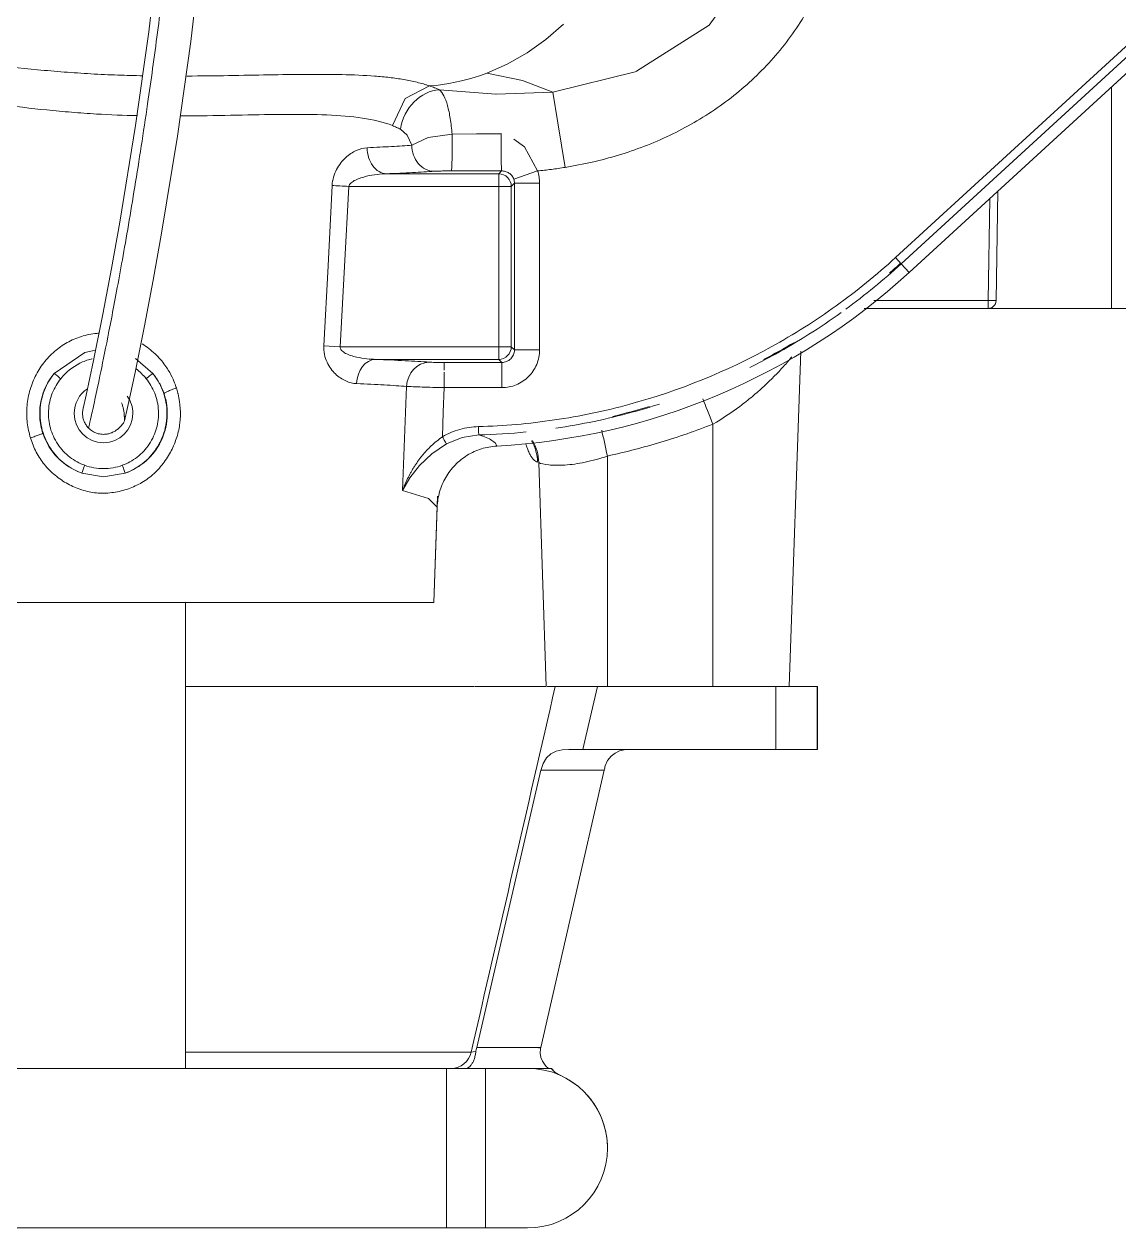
# Model space of a CAD drawing. Header units: metres. Extents: x 8 to 325, y -31 to 15.
# Drawn here: x 132.5213 to 132.7821, y -7.5672 to -7.2804 of the extents above; entities that cross this region are included whole.
import ezdxf

# ---------------------------------------------------------------- set-up
doc = ezdxf.new("R2010")
doc.units = ezdxf.units.M
doc.layers.add('G-IMPT', color=7, linetype='Continuous', lineweight=9, true_color=0x999999)
doc.layers.add('M-EKIP', color=7, linetype='Continuous', lineweight=9)

# ---------------------------------------------------------------- blocks, each defined once
blk = doc.blocks.new('D4010_10_Yangın Pompası - Wilo SCPFF 125_300_125_2_dwg-V113-_1_13_4_13_ PERON KATI _FFL_')
at = {"layer": 'G-IMPT', "color": 8, "lineweight": 5, "true_color": 0x808080}
for p, q in [((0.09906558869519738, -0.03643002050142655), (0.08906696231120384, -0.03643002050142655)), ((0.09906558869519747, -0.03643002050142655), (0.09906558869519747, -0.07443002050142655)), ((0.1083990629122238, -0.03643002050142655), (0.09906558869519748, -0.03643002050142655)), ((0.1083990629122238, -0.03643002050142655), (0.2717348617101841, -0.03643002050142655)), ((0.1083990629122238, -0.03643002050142657), (0.1083990629122238, -0.07443002050142657)), ((0.08906696231120606, -0.07443002050142655), (0.08340877219314499, -0.07443002050142655)), ((0.09906558869519748, -0.07443002050142655), (0.08906696231120387, -0.07443002050142655)), ((0.1083990629122238, -0.07443002050142655), (0.09906558869519752, -0.07443002050142655)), ((0.1083990629122238, -0.07443002050142655), (0.2717348617101841, -0.07443002050142655)), ((0.170566962311423, -0.07443002050141352), (0.170566962311423, -0.1854300205014143)), ((0.101203829396572, -0.07943002050142656), (0.08594539565717271, -0.07943002050142656)), ((0.1025253223604308, -0.07833245952603878), (0.1703542476599065, -0.0783324595260387)), ((0.07085804643108505, -0.1454300205014266), (0.08593617096130916, -0.1454300205014266)), ((0.02000759832418591, -0.1504300205014179), (0.02000759832418591, -0.1654300205014145)), ((0.03000759832396374, -0.1504300205014266), (0.02000759832396384, -0.1504300205014266)), ((0.02012739067042984, -0.1654300205014266), (0.02012739067042984, -0.1504300205014266)), ((0.03000759832396382, -0.1504300205014266), (0.06496300553924586, -0.1504300205014266)), ((0.03000759832396388, -0.1504300205014266), (0.03000759832396388, -0.1654300205014266)), ((0.06496300553924586, -0.1504300205014266), (0.07589706424257985, -0.1504300205014266)), ((0.02000759832396384, -0.1654300205014266), (0.03000759832396381, -0.1654300205014266)), ((0.02678550128642824, -0.1654300205014145), (0.02399821031128001, -0.2452475909302729)), ((0.07244441982890583, -0.1654300205014266), (0.03000759832396383, -0.1654300205014266)), ((0.08441361355735923, -0.1654300205066046), (0.08249054758385799, -0.1654300205066046)), ((0.09092176400422723, -0.165430020501434), (0.08463458200457342, -0.165430020501434)), ((0.09286296890815854, -0.1654300205066046), (0.0900278388712122, -0.1654300205066046)), ((0.09976937915023627, -0.165430020501434), (0.09240462989566697, -0.165430020501434)), ((0.1016295499515349, -0.1654300205066046), (0.09785436386721513, -0.1654300205066046)), ((0.1109489370318406, -0.165430020501434), (0.1017726605537367, -0.165430020501434)), ((0.113196542572202, -0.1654300205066046), (0.1100282187739184, -0.1654300205066046)), ((0.1241717246195598, -0.165430020501434), (0.1133191834463603, -0.165430020501434)), ((0.1264611877648328, -0.1654300205066046), (0.1228027715572396, -0.1654300205066046)), ((0.1705316656095276, -0.165430020501434), (0.1265596547435839, -0.165430020501434)), ((0.110507367036649, -0.210772859195681), (0.1113923584639451, -0.1854300205014373)), ((0.1113923584641707, -0.1854300205014273), (0.1105993898215954, -0.2081376714214263)), ((0.1105993898202574, -0.2081376714217497), (0.111392358463745, -0.1854300205014303)), ((0.1113923584639452, -0.1854300205014338), (0.2687415661584627, -0.1854300205014338)), ((0.1105993870476379, -0.2081377509363149), (0.1126475207265023, -0.2101905032420671)), ((0.1126475324093227, -0.2101905088177935), (0.1188339853180651, -0.2121020345625809)), ((0.09521972402078073, -0.2365882647678316), (0.1089231918843083, -0.2365882647678316)), ((0.09521972402078073, -0.2365882647678316), (0.09521972402078073, -0.2425846097299462)), ((0.1089231918806041, -0.2365882647679758), (0.1089231918806041, -0.2402598722250294)), ((0.1089231918806041, -0.2407562149906259), (0.1089231918806041, -0.2425846097299455)), ((0.1824616145806914, -0.2435306015591693), (0.1783570661136206, -0.2399869029647087)), ((0.1089231918806041, -0.2425846097299463), (0.09521972402078077, -0.2425846097299463)), ((0.09521972402078077, -0.2425846097299463), (0.09596402863562496, -0.2433289143447905)), ((0.1252924130625278, -0.2433289143447903), (0.09596402863562496, -0.2433289143447903)), ((0.09596402863562495, -0.2463270868258475), (0.09596402863562495, -0.2433289143447903)), ((0.08622520657760885, -0.2852772587918496), (0.08622520657760885, -0.2455827822110036)), ((0.08622520657760885, -0.2455827822110036), (0.09222155153972354, -0.2455827822110036)), ((0.09222155153972368, -0.2455827822110039), (0.09296585615456754, -0.2463270868258478)), ((0.09222155153972343, -0.2852772587918497), (0.09222155153972343, -0.2455827822110036)), ((0.09296585615456751, -0.2463270868258476), (0.09596402863562503, -0.2463270868258476)), ((0.09296585615456766, -0.2463270868258478), (0.09296585615456766, -0.2845329541770055)), ((0.09596402863562502, -0.2463270868258476), (0.09596402863562502, -0.2845329541770057)), ((0.1336836392093051, -0.2463270868258476), (0.095964028635625, -0.2463270868258476)), ((0.1375785128204162, -0.2465364838060649), (0.133683639209305, -0.2463270868258507)), ((-0.1849330376887955, -0.2554300205014267), (-0.02056624345883167, -0.2554300205014267)), ((-0.04993303768879566, -0.2554300205014266), (-0.02056624345883295, -0.2554300205014266)), ((-0.04993303768879562, -0.3082151770954965), (-0.04993303768879562, -0.2554300205014267)), ((-0.02246595407940661, -0.2573157992692682), (-0.0229218304573391, -0.283432939469692)), ((-0.02292183045756715, -0.2834329394696988), (-0.02246595407962941, -0.2573157992692766)), ((-0.02246562350945238, -0.2572968609291864), (-0.02246595407940661, -0.2573157992692682)), ((-0.02099120145056499, -0.2816616263103442), (-0.020566243458832, -0.2573157992692767)), ((-0.02056624345883228, -0.2554561889151332), (0.008964622105836347, -0.2554561889151332)), ((-0.02056624345883231, -0.2573157992692767), (-0.02056624345883231, -0.2554561889151338)), ((-0.02056624345883218, -0.2573157992692766), (0.006634720859179746, -0.2573157992692766)), ((-0.1385659914984843, -0.3895341238565688), (-0.001748749971308618, -0.2640070653357279)), ((-0.1366597978859851, -0.3916117647648478), (0.0001574436411911189, -0.266084706244007)), ((0.001502835125350652, -0.2675511052324476), (0.0001574436411910681, -0.266084706244007)), ((-0.1353144064018273, -0.3930781637532868), (0.001502835125349739, -0.2675511052324464)), ((0.08622520657760882, -0.2852772587918497), (0.09222155153972343, -0.2852772587918497)), ((0.09238221730645474, -0.2862537086541996), (0.08671312941916812, -0.2882006828375349)), ((0.09296585615456768, -0.2845329541770056), (0.09222155153972345, -0.2852772587918498)), ((0.09296585615456766, -0.2845329541770055), (0.09388005352424801, -0.2845329541770055)), ((0.0938801144243308, -0.2845329541770055), (0.09596402863562507, -0.2845329541770054)), ((0.1316504800145327, -0.2845329541770056), (0.09596402863562506, -0.2845329541770056)), ((0.09596402863562503, -0.287531126658063), (0.09596402863562503, -0.2845329541770055)), ((0.09596402863562506, -0.2875311266580627), (0.09527671397331662, -0.2882184413203711)), ((0.1226945150568496, -0.2875311266580627), (0.09596402863562506, -0.2875311266580627)), ((0.09536472193792127, -0.2970239980183503), (0.09526280366835062, -0.2969946837737415)), ((0.09660071662265726, -0.3065212872097858), (0.08304504856292981, -0.3069820774279941)), ((0.1100705564439143, -0.307539004979487), (0.09661437437617922, -0.3065217140070973)), ((0.08304502857340364, -0.3069819442871194), (0.06315232793543635, -0.3119345943457946)), ((0.09879014508379949, -0.311517726898993), (0.09391576486400216, -0.3136749398168231)), ((0.09391575960795372, -0.3136749424736771), (0.08921805365611338, -0.316355751523569)), ((0.08921804077555523, -0.3163557597517045), (0.08474099886257944, -0.3195367857784917)), ((0.08474073330593593, -0.3195369946168756), (0.08052578655039136, -0.3231916308557874))]:
    blk.add_line(p, q, dxfattribs=at)
at = {"layer": 'G-IMPT', "color": 8, "lineweight": 5, "true_color": 0x808080, "flags": 128}
for points in [[(0.08201451605717579, -0.07313950655725596), (0.08259078877167128, -0.07355664238599936), (0.08340832041461206, -0.07443071419076587)], [(0.08599603030309928, -0.07920355808571598), (0.08608852731261048, -0.07808326195048124), (0.08590797243618199, -0.07704155556743722), (0.08554498729325839, -0.07615460395724885), (0.08509291939774334, -0.07544120497837359), (0.0846305355781231, -0.07490400513521907), (0.08424601980112448, -0.07455541988219166), (0.08403761199384172, -0.07443066632498047)], [(0.07085804643108527, -0.1454300205012806), (0.07839416216121614, -0.1124282926898023), (0.08594539565717281, -0.07943002078416327)], [(0.08593620774932759, -0.1454300110811956), (0.09355576018545818, -0.1124267044384983), (0.1012039408940549, -0.07943002035473082)], [(0.1013726262215635, -0.07845637575341374), (0.1013029408572154, -0.07894334297288486), (0.1012038293965681, -0.07942999429069883)], [(0.1025253221494738, -0.07833245948012665), (0.1020480665848126, -0.07838373416516452), (0.1013727307902443, -0.07845640019062453)], [(0.0859361709613072, -0.1454300026243891), (0.08540371311782055, -0.1470350565499246), (0.08460481808119778, -0.1483811338353361), (0.08356054462361275, -0.1493601204284538), (0.08229650113361202, -0.1499671602170857), (0.0808505517658487, -0.1502775920670153), (0.07926993227847347, -0.1503993178476845), (0.07760715428258262, -0.1504280525724085), (0.07589706424260595, -0.1504300205013484)], [(0.06606889205700081, -0.1503336317089614), (0.06716270639942887, -0.1500404690263784), (0.0682154611968898, -0.1495390455598727), (0.06919120834160132, -0.1488051559815312), (0.07002256868086773, -0.1478057717276228), (0.0705864455837948, -0.1465275814770368)], [(0.07589706424260598, -0.1504300205013484), (0.07417021243857569, -0.1579298986006711), (0.0724444198289058, -0.1654300205014266)], [(0.04496010513346683, -0.2278846345951542), (0.04496010513346686, -0.1966573275482956), (0.04496010513346678, -0.1654300205014369)], [(0.07006696231120423, -0.2202928265800675), (0.07006696231120418, -0.1928614235407489), (0.07006696231120411, -0.1654300205014303)], [(0.0724444198289058, -0.1654300205014266), (0.07473328026938242, -0.1654300205014266), (0.07691501232341887, -0.1654300205014266), (0.0788808348129161, -0.1654300205014267), (0.08052257500487774, -0.1654300205014266), (0.08175206508738797, -0.1654300205014266), (0.08249054541431347, -0.1654300200074637)], [(0.0864212271188931, -0.2187246268336282), (0.08552790456173237, -0.1920773236675311), (0.08463458200457168, -0.165430020501434)], [(0.1084128671718891, -0.2232117191797723), (0.1118971609061767, -0.2208258850462611), (0.1147887197600189, -0.2180659312903216), (0.1170874391338994, -0.2151354772908547), (0.1188339844978785, -0.2121020345305729)], [(0.1188339853180625, -0.2121020345625804), (0.1183615355782646, -0.2244888194484852), (0.1178894907626596, -0.2368756201251389)], [(0.1849042465091655, -0.2162240301766803), (0.1900668831045517, -0.2153163952574113), (0.1952296208968546, -0.2162241877322008)], [(0.1007129798151413, -0.2253110085263843), (0.1046909757470699, -0.2247349154229971), (0.1084120915444992, -0.2232122393319489)], [(0.1093787539688563, -0.2248935832574676), (0.1091509100640294, -0.2307409215639337), (0.1089231918917184, -0.2365882647682645)], [(0.1850732356698323, -0.228656381704445), (0.184335172277742, -0.231891729556351), (0.182538764652033, -0.2402323731679636), (0.180294617696696, -0.2513419417432337), (0.1782320025365267, -0.2622217059017493), (0.1762391600415444, -0.2733637356800864), (0.1724689802490754, -0.2964959674621622), (0.169245232424636, -0.3190517508520066), (0.1642117649168372, -0.3634236682629086), (0.1598790002087641, -0.4474299170696636)], [(0.1949326288550066, -0.2315891797220874), (0.1942034873303004, -0.2347839834606246), (0.1924253328642179, -0.2430407706481815), (0.1901901775847109, -0.254110743456908), (0.1881397322230491, -0.264936962258808), (0.1861629765458424, -0.2760059283179599), (0.1824240218395336, -0.2990021570149575), (0.1792395537868975, -0.3213720434509853), (0.174278473840022, -0.3653981189825959), (0.1700831042654533, -0.4474300350081272)], [(0.1727211279846114, -0.2365127871149072), (0.172810297375724, -0.2368148567178685), (0.1729126424638935, -0.2371124456471982), (0.1730194090010102, -0.237407432140826), (0.1731305650308836, -0.2376998160361343)], [(0.2017768585748237, -0.2399869029235082), (0.1944863276289653, -0.2449631560044616), (0.1919885562403415, -0.2455188044236522)], [(0.1336836392093052, -0.2463270868258476), (0.1326619468146356, -0.2654297484193742), (0.1316504800145328, -0.2845329541770056)], [(0.1375785128221298, -0.2465364838061547), (0.136597154588692, -0.2656391886716273), (0.1356247176915089, -0.2847423507087768)], [(-0.001748749969009404, -0.2640070653382331), (-0.0007956531638396697, -0.2650458857911958), (0.0001574436413300304, -0.2660847062441584)], [(0.08014487501944483, -0.2890574880395376), (0.08186627438741223, -0.2996966283923039), (0.0830450493450624, -0.3069820726667631)], [(0.09235276199729597, -0.2958061762030583), (0.08984571414935462, -0.2939154828826567), (0.08671312941916841, -0.2882006828375358)], [(0.1166409508476694, -0.2943311346958183), (0.1127295595235839, -0.2961508306555789), (0.1070635533319347, -0.296963794543363)], [(0.1166408860772942, -0.294330949127445), (0.1177755903085934, -0.2967293423282339), (0.1193416795520098, -0.2981474960656246)], [(0.1070636222268577, -0.296962455867976), (0.1012151869477311, -0.297044423725119), (0.09536472193792278, -0.2970239980183507)], [(0.1212524482597347, -0.2990081615225844), (0.1181961568327854, -0.3054967078477803), (0.1124188783445876, -0.3084516169598028)], [(0.08304504030233202, -0.3069820634354626), (0.0902891065765304, -0.3097441444987302), (0.0987901936831227, -0.3115180381554891)], [(0.1124188936046153, -0.3084516462867862), (0.1108833773221264, -0.3085915794484712), (0.1093505947058354, -0.3087825037637574), (0.1078217100840878, -0.3090240813554427), (0.1062977138426319, -0.3093159180294656), (0.1047796132650294, -0.3096576363650778), (0.1032685979748168, -0.3100489401889148), (0.101765916630947, -0.3104895718197916), (0.1002727040759414, -0.3109792493568901), (0.09879016965918597, -0.3115177175416236)], [(0.06314034910675656, -0.311939399343759), (0.04581231799047618, -0.3229140439227912), (0.03385301308753556, -0.3396556555495761)]]:
    blk.add_lwpolyline(points, dxfattribs=at)
at = {"layer": 'G-IMPT', "color": 8, "lineweight": 5, "true_color": 0x808080}
for centre, radius, start, end in [((0.08906696231120384, -0.05543002050142656), 0.01900000000000001, 90.00000000000001, 269.9999999999996), ((0.08906696231120384, -0.05543002050142656), 0.01900000000000002, 179.9999999999999, 220.617735779154), ((0.08906696231120384, -0.05543002050142656), 0.01900000000000002, 216.4499771446183, 221.552488283533), ((0.08906696231120384, -0.05543002050142656), 0.01899999999999999, 231.8160455554238, 246.1864814803337), ((0.1050669623112043, -0.3804300205014266), 0.157999686325179, 93.13326816732342, 132.535753883364), ((0.1900669623112039, -0.2304300205014266), 0.006999999999999965, 5.661387333005059e-13, 180.0000000000004), ((0.1050669623112033, -0.3804300205014267), 0.1549999999999998, 103.5087350800307, 106.8743869128521), ((0.1900669623112039, -0.2304300205014266), 0.007000000000000012, 179.9999999999999, 216.0880040502347), ((0.1900669623112039, -0.2304300205014266), 0.006999999999999979, 302.6976207873677, 4.579998741307465e-13), ((0.1050669623112033, -0.3804300205014267), 0.1549999999999999, 117.7628731501392, 120.8606229986284), ((-0.02056591288887635, -0.2573300205014267), 0.001900000000000014, 90, 178.9999999999972), ((0.1050669623112033, -0.3804300205014267), 0.1549999999999999, 131.223963964861, 132.5357538833639)]:
    blk.add_arc(centre, radius, start, end, dxfattribs=at)
for centre, major_axis, ratio, start_param, end_param in [((0.1072489726758912, -0.07943002050142652), (5.592625557955151e-12, 0.004999999999999963), 0.9683483149130467, 1.083124684886369e-09, 1.349481880779691), ((0.08502026964265809, -0.07921794800915867), (0.001151880377857025, 0.005027560138987753), 0.184015874109868, 4.712367399249977, 4.757371278915527), ((0.070066962311104, -0.2199438316130643), (-0.002123544143837646, 0.009771927152264248), 0.007415375659035035, 1.6049064748916, 2.302227082412855), ((0.09601537904699554, -0.2183756318626838), (0.002731551092200136, 0.00961970002810328), 0.9561359083983619, 1.870923221086306, 2.431610607773795), ((0.09627985889640973, -0.2184494090048911), (0.002643753574925701, 0.009644198620676975), 0.9534717490636191, 1.861469144924271, 2.410328707007658), ((0.04496010513086968, -0.2275356396290529), (-0.003646842749316191, 0.009311312365169147), 0.01273402265249746, 1.603298060280787, 2.319123781770474), ((0.112511151328831, -0.2366662232286053), (0.0004251320986886409, 0.005984919606700915), 0.8969792857680569, 3.220620061552452, 4.741095162657135), ((0.1252924130625271, -0.2373325693826753), (0.0002370493380902422, 0.005995315472209901), 0.749267670711796, 3.194314070114152, 4.707087137605353), ((0.09596402863562499, -0.2463270868258479), (0.002121320343564516, 0.002121320343554758), 0.9987827659587182, 0.7860071509853698, 2.355585502609023), ((-0.02056624345883237, -0.2573489588415078), (-0.001899710620797183, 3.315957222904875e-05), 0.9961935453064454, 4.729775851150245, 6.283185307178351), ((0.09596402863562499, -0.2845329541770053), (-0.00212132034355244, 0.002121320343566854), 0.998782765958732, 0.7860071509865085, 2.355585502610165), ((0.1316504795725266, -0.2845329625650285), (-0.005991689204259224, 0.000315690483394859), 1.399943416262232e-06, 3.987180185879386, 4.712388980375106), ((0.09527671397331612, -0.2942147862824853), (-3.416563745280452e-06, 0.005999999027257664), 0.01630409668841095, 4.224976235651004, 6.248274079828026), ((0.1072051460990384, -0.2942174001340224), (5.465020733661182e-06, 0.005999997511129265), 0.02607407707700696, 0.0349184616793887, 2.046263731223739), ((0.1113026765899653, -0.2941217377621431), (-0.0004075035119055248, 0.005986145745617917), 0.8893309871360315, 4.616998632036782, 6.206788607803492), ((0.1226945150563041, -0.2935274716202003), (-0.0002456264536669722, 0.005994970195527909), 0.7608038244624055, 4.646308438409856, 6.229383594543629), ((0.1107856297564371, -0.297798501098436), (0.004064436535021334, 0.009136758487164597), 0.8388783249323922, 3.546652111147328, 5.033760739322428)]:
    blk.add_ellipse(centre, major_axis=major_axis, ratio=ratio, start_param=start_param, end_param=end_param, dxfattribs=at)
for points in [[(0.08340832044611296, -0.07443071423398935), (0.08323672136392099, -0.07419687684273378), (0.08285019443021581, -0.07375417599677193), (0.08216735760316941, -0.07320811446351314), (0.08165690269161552, -0.07292781056144829), (0.08139550021130884, -0.07281244464910752)], [(0.08249054541431347, -0.1654300200074636), (0.08581895912957489, -0.1509113657027081), (0.09248460596029714, -0.1218757645005189), (0.09917358034200671, -0.09284563844370332), (0.1025253221344722, -0.07833245947636809)], [(0.08628237137020965, -0.07930568223410513), (0.08639342847073345, -0.07934446136468033), (0.08652291970321034, -0.07938866433352584), (0.0866559415866487, -0.07943231083545207)], [(0.07058729774800272, -0.1465275814768147), (0.07063510308716965, -0.1463475623723096), (0.0707280615382356, -0.1459846164385489), (0.07081562285644195, -0.1456158550552869), (0.07085804643108529, -0.1454300205012806)], [(0.0964309211872249, -0.2226665177805777), (0.0976905746640341, -0.2225932817449323), (0.1001082391570895, -0.2221587536677614), (0.1035255283976858, -0.2205975261059304), (0.1064464504911887, -0.2182626653833297), (0.1086970353094139, -0.2152795391369572), (0.1101691639181699, -0.2118262504953382), (0.1105513896729764, -0.2093985558800801), (0.1105993894302373, -0.2081376714081299)], [(0.1756464746281244, -0.235138701068626), (0.1750220818760577, -0.2332772111916355), (0.1745191781370106, -0.2293544090195411), (0.1760807663992074, -0.2235817629216275), (0.1796865472643451, -0.2188829240180781), (0.1830862394001503, -0.2168744687278447), (0.1849040135381906, -0.2162241143681655)], [(0.1783569829309578, -0.2399869708017057), (0.177888932253204, -0.2394134757417546), (0.1770095922897711, -0.2381596674357334), (0.1759516529599051, -0.2360193320484034), (0.1752343035008236, -0.2336790931437374), (0.174916153889815, -0.2311772173104117), (0.1749939754922582, -0.2287218743720719), (0.1754326174556362, -0.2263978456722372), (0.1762461837453872, -0.2241771192005904), (0.1774369077578243, -0.2220284122701628), (0.1789915570857943, -0.2200425453744704), (0.1808062855103346, -0.218399965354343), (0.1828111548410805, -0.2171035201520421), (0.184208572087376, -0.216477022682539), (0.1849043016014024, -0.2162241818945979)], [(0.1849043016014126, -0.2162241818946257), (0.184913826494792, -0.2162503910735167), (0.1850641948353931, -0.2166641522130206), (0.1854301297651656, -0.2176710772939349), (0.1855861514064039, -0.2181003943417115)], [(0.185586151406404, -0.2181003943417116), (0.1870354493888221, -0.2175736930371315), (0.1900627843851168, -0.2170398882059527), (0.1931066762189007, -0.2175766734249101), (0.1945477732160219, -0.2181003943417176)], [(0.194547773216022, -0.2181003943417175), (0.1947037948572824, -0.2176710772938822), (0.1950697297871191, -0.2166641522127961), (0.1952200981276918, -0.216250391073373), (0.1952296230210265, -0.2162241818946055)], [(0.1952296230210264, -0.2162241818946057), (0.1959253525349258, -0.2164770226825017), (0.197322769780959, -0.217103520151868), (0.1993276391113457, -0.2183999653538218), (0.2011423675356187, -0.220042545373443), (0.2026970168634545, -0.2220284122685079), (0.2038877408759447, -0.2241771191983137), (0.2047013071659556, -0.226397845669372), (0.2051399491297546, -0.2287218743686281), (0.2052177707327504, -0.2311772173063923), (0.2048996211225071, -0.2336790931392461), (0.2041822716643625, -0.2360193320436703), (0.2031243323354672, -0.2381596674309082), (0.2022449923726652, -0.2394134757370423), (0.2017769416952038, -0.2399869707971059)], [(0.1952297100025968, -0.2162242172317214), (0.1973832961474766, -0.2169955997144185), (0.2013416527382863, -0.2195226111808849), (0.2037959495313535, -0.2235358996913778), (0.2045144044893467, -0.2257188454983549)], [(0.07006696231120384, -0.2202928265800676), (0.06579035584555537, -0.2212221788433102), (0.05731172928034724, -0.2234221571086851), (0.04903490822891474, -0.2262887085286515), (0.04496010513346737, -0.2278846345950604)], [(0.08018808327169888, -0.2181563516189168), (0.07871577225613118, -0.2182545163938455), (0.07542734412443679, -0.2186958362244467), (0.07186128814352889, -0.2196748850497897), (0.07006696231120382, -0.2202928265800676)], [(0.0864212271211268, -0.2187246268335466), (0.08589135987701522, -0.2184872293032048), (0.08426121021784298, -0.2181068475748743), (0.08166039428726657, -0.218058186843988), (0.08018808327169888, -0.2181563516189168)], [(0.185586151406404, -0.2181003943417116), (0.1849824541343185, -0.2183197889352635), (0.1837698523847127, -0.2188634005914823), (0.1820299889117223, -0.2199883608535796), (0.1804549648222688, -0.2214137712410157), (0.1791055381903098, -0.2231372182435633), (0.1780717877470455, -0.2250023563086833), (0.1773653864219172, -0.226930378044092), (0.1769846182927517, -0.228948120910803), (0.1769172116756181, -0.2310795139596974), (0.1771935040279318, -0.2332508924024573), (0.1778162045648535, -0.2352818379202614), (0.1787343654366206, -0.2371391588697743), (0.1794974227663872, -0.2382271203338958), (0.1799035589323269, -0.2387247525261012)], [(0.2002303656900662, -0.2387247525261185), (0.2006365018560068, -0.2382271203339137), (0.2013995591857756, -0.2371391588697936), (0.2023177200575459, -0.2352818379202818), (0.2029404205944712, -0.2332508924024787), (0.2032167129467885, -0.2310795139597189), (0.2031493063296585, -0.2289481209108239), (0.2027685382004961, -0.226930378044112), (0.2020621368753708, -0.2250023563087019), (0.2010283864321094, -0.22313721824358), (0.1996789598001529, -0.22141377124103), (0.1981039357107014, -0.2199883608535913), (0.1963640722377124, -0.2188634005914913), (0.1951514704881073, -0.2183197889352706), (0.194547773216022, -0.2181003943417176)], [(0.09643092114965819, -0.2226665081067627), (0.09648666579300356, -0.223140426865221), (0.09687053522721847, -0.2235945375442043), (0.0975884139645395, -0.2240332813489823)], [(0.1084136802659101, -0.2232149995012932), (0.1084646345870269, -0.2233036259921741), (0.1087170300825286, -0.2237426256018283), (0.109175338772994, -0.2245397766595974), (0.1093787539688563, -0.2248935832574676)], [(0.08939387604629326, -0.2260436024087225), (0.0931698685644228, -0.2256601719932275), (0.09694738458564149, -0.2254167264216546), (0.1007129804510359, -0.2253110311991393)], [(0.0975884139645395, -0.2240332813489823), (0.09830629270186057, -0.2244720251537602), (0.09935818074228775, -0.2248954020843328), (0.1007131733495484, -0.225310997540776)], [(0.1007129804510385, -0.2253110311991514), (0.100714229220235, -0.2253555210068801), (0.1007270792327773, -0.2258133274521839), (0.1007562659604364, -0.2268531608371022), (0.1007688172348769, -0.2273003241621085)], [(0.100768817234877, -0.2273003241621086), (0.1022811476278991, -0.2272578750779511), (0.1052729010729404, -0.2268093060116813), (0.1080660830297456, -0.2256482814949639), (0.1093787539688562, -0.2248935832574676)], [(0.1953341894566067, -0.2487746097164046), (0.1965173433837634, -0.2484035388496925), (0.1987864381036393, -0.2474165544709895), (0.2017902224321841, -0.2453151334372224), (0.2044151264390785, -0.2425469141999625), (0.2064293488274905, -0.2393108810095271), (0.20779187130798, -0.2357035486722615), (0.2084203701007881, -0.2318770998186151), (0.2083185647104547, -0.2281697791888136), (0.207799599358842, -0.2257609079293551), (0.2074424628198056, -0.2246207034411848)], [(0.2074424628198055, -0.2246207034411848), (0.2070714851108261, -0.2247458024777684), (0.2063165399416417, -0.2250050909721067), (0.2053351817739271, -0.2253597537484694), (0.2046897947847275, -0.2256151901345664), (0.2045332591914412, -0.225697743164893), (0.2045144044894219, -0.2257188454983304)], [(0.1947481323321676, -0.2322010774903673), (0.1948580334149386, -0.2319058825827768), (0.1950165796382901, -0.2312939245759917), (0.1950906701153991, -0.2303481937725054), (0.1949757569288771, -0.2294109640777136), (0.1946929833446945, -0.2284993921082268), (0.1942531975123993, -0.2276907261265487), (0.1938499387747491, -0.2271892253276286), (0.1936212418061201, -0.2269504602367463)], [(0.1756464767667436, -0.2351387074444442), (0.1756360200248897, -0.2351862559735596), (0.1754937583485079, -0.2353258720106859), (0.1748540165449167, -0.2356674967279007), (0.173862715964838, -0.2360921332286605), (0.1730970034913843, -0.2363789521991483), (0.1727211284410909, -0.2365127869424088)], [(0.1783571384646266, -0.2399869888145598), (0.1777622250801536, -0.2392735647273888), (0.1767018229173904, -0.2377330584326603), (0.1759472199325517, -0.2360353045951878), (0.1756464767667331, -0.2351387074444128)], [(0.08622520657760885, -0.2455827822110036), (0.08622520657760885, -0.2444046687319667), (0.08669338245158822, -0.2420502974219058), (0.08869330794153985, -0.2390563661317678), (0.09168723923168717, -0.2370564406417954), (0.09404161054173762, -0.2365882647678646), (0.09521972402078073, -0.2365882647678317)], [(0.1089231918843082, -0.2365882647679758), (0.1107961321495143, -0.2366319899508506), (0.1144792316391611, -0.236732918473435), (0.1170619247630138, -0.2368327823187054), (0.1178894907568566, -0.2368756202087557)], [(0.1178894907581292, -0.2368756202088206), (0.1194656157356503, -0.236995941065085), (0.1230469047771245, -0.2372286066662709), (0.1274176329652907, -0.2374414591083998), (0.1297831891939168, -0.237541966362891)], [(0.1799035589323272, -0.2387247525261013), (0.1795496696677989, -0.2390135747351821), (0.178719653766598, -0.2396909816253763), (0.1783785873539291, -0.2399693386274791), (0.1783569829309953, -0.2399869708016736)], [(0.1823155738534872, -0.2410604108035182), (0.1814279699457106, -0.2403842586621628), (0.1806170056858789, -0.2395989274925445), (0.1799035589323259, -0.2387247525261019)], [(0.201776941691434, -0.2399869708017248), (0.2017553372686729, -0.2399693386276714), (0.2014142708561163, -0.2396909816256595), (0.200584254954676, -0.2390135747352672), (0.2002303656900663, -0.2387247525261186)], [(0.09521972402078074, -0.2425846097299466), (0.0948260605721349, -0.2425836542767247), (0.09403974558079972, -0.2427381833432905), (0.09304096027956679, -0.2434040184697887), (0.09237512515306698, -0.2444028037710255), (0.09222059608650213, -0.2451891187623507), (0.09222155153972353, -0.2455827822110035)], [(0.1125111513288317, -0.2426625681907206), (0.112180265746576, -0.2426390641025392), (0.111146843192316, -0.2425995297517667), (0.1096728052592773, -0.2425846097299815), (0.1089231918806041, -0.2425846097299455)], [(0.1125111513288316, -0.2426625681907206), (0.1142050055603422, -0.242782889239563), (0.1180536649093138, -0.2430155550149926), (0.1227504457008389, -0.2432284072600004), (0.1252924130625277, -0.2433289143447906)], [(-0.0205662434588322, -0.2573157992692767), (-0.02101400954625127, -0.2573157992692767), (-0.02207910162923908, -0.2573157992692769), (-0.02246595407962929, -0.2573157992692768), (-0.02246595407962946, -0.2573157992692768)], [(0.000157443641191021, -0.2660847062440069), (0.004318408263669317, -0.2622671051592399), (0.00871417055277643, -0.2586529690428477), (0.01331747730899298, -0.2552792369224753)], [(0.08671312941916832, -0.2882006828375355), (0.0865518921914316, -0.2877312015149284), (0.08630793016123042, -0.2867658808204081), (0.08622520657760893, -0.2857736537848089), (0.08622520657760885, -0.2852772587918496)], [(0.09222155153972354, -0.2852772587918497), (0.09222114956941505, -0.2854428775939278), (0.09224790457260199, -0.2857741123070025), (0.09232864116769332, -0.2860967293780419), (0.09238221730645478, -0.2862537086541996)], [(0.09527671397331636, -0.2882184413203706), (0.09497214463288307, -0.2882196977159653), (0.09435889957445388, -0.288134666961897), (0.09351291827336716, -0.2877563319443892), (0.09280535425206228, -0.2871297814431156), (0.09248872465910551, -0.2865657775616543), (0.09238221730645475, -0.2862537086541996)], [(0.1356247176651175, -0.2847423511571733), (0.1355541060412966, -0.2861356724033629), (0.1347146318159723, -0.2887659243397063), (0.1324509207124785, -0.2915332790463969), (0.1298905732436771, -0.2932338322064184), (0.1281294256613985, -0.2936987369804664), (0.1272617761413359, -0.2937368685614963)], [(0.0190473093269408, -0.332888704768582), (0.02086480541913135, -0.3289113675868078), (0.02515393278764522, -0.3213554789852784), (0.03368223324399049, -0.3112363452838344), (0.04366188691486605, -0.3029610464238102), (0.05514806885103368, -0.2963405528570223), (0.06734519212467219, -0.2916855677415441), (0.07582177874793766, -0.2897569708916526), (0.0801448750194448, -0.2890574880395377)], [(0.08671312933255715, -0.2882006843059771), (0.08561411210358147, -0.2883108449278136), (0.08342038864643045, -0.2885628960830325), (0.08123529097097935, -0.2888812261202846), (0.08014489976463227, -0.2890576409650811)], [(0.09527671397331657, -0.2882184413203706), (0.09726512425399331, -0.288217309065099), (0.1012414594974916, -0.2882168053554474), (0.1052172652803923, -0.2882192445366543), (0.1072051461007248, -0.2882210551719087)], [(0.1226945150568496, -0.2875311266580626), (0.1204752623434539, -0.2876220540786824), (0.1163406937762343, -0.2878128990186501), (0.1128640297161008, -0.2880191045404826), (0.1113026766060838, -0.2881253927989317)], [(0.1272617761413358, -0.2937368685614963), (0.125192767645515, -0.2938277976455017), (0.1213380818624051, -0.2940186445788427), (0.1180966812349892, -0.2942248484195952), (0.1166409520377146, -0.294331134738933)], [(0.1070635539766975, -0.2969637945206001), (0.107167379891971, -0.2982849790643171), (0.1074543103092519, -0.3007963872974447), (0.1081151142004862, -0.3039114843918916), (0.1089753241522479, -0.3062168942645848), (0.1096897356384319, -0.3072031914043113), (0.1100705173627774, -0.3075395233658401)], [(0.1193416795479887, -0.2981474960654608), (0.1196474924857754, -0.2983002384629898), (0.1202715500917559, -0.2985976474066402), (0.1209211201949556, -0.2988752489776137), (0.1212524482753559, -0.2990081615232407)], [(0.1212524482672329, -0.2990081615261898), (0.1234110831254571, -0.2998735283668795), (0.1282196511721786, -0.3009743577677037), (0.1338570215400628, -0.3014139008781), (0.1368946247382776, -0.3015380336249876)], [(0.1368946247382776, -0.3015380336249876), (0.1399322279364923, -0.301662166371875), (0.1464452703614672, -0.3017191542490287), (0.1534106795406359, -0.3015882854025107), (0.1570416186222685, -0.3015179277915817)], [(0.1100705179491787, -0.3075395236266973), (0.1104502779849558, -0.30770173035498), (0.1112208975400156, -0.3080170432280641), (0.1120153151095787, -0.3083111584176371), (0.1124188475690029, -0.3084522067562036)]]:
    blk.add_open_spline(points, degree=3, dxfattribs=at)
for points, knots in [([(0.1013723011132024, -0.07845634764237076), (0.1014139242719922, -0.07812673968454134), (0.1015275545456257, -0.0774773369912926), (0.101809308788985, -0.07656608960777558), (0.1020864689406745, -0.0759165996816749), (0.1023373440102552, -0.07549311239342262), (0.1025039200724731, -0.07526244086574829), (0.1026443621364568, -0.0750974326434706), (0.1027539032123991, -0.07498443119996377), (0.1028649944321192, -0.0748815081317448), (0.1029745817560093, -0.07478842155831984), (0.103084468071212, -0.07470564541106194), (0.1031960550318635, -0.07463354615373806), (0.1033058901490047, -0.07457191523027179), (0.1033759006138813, -0.07453783737806252), (0.1034101437623832, -0.07452261356135875)], [0, 0, 0, 0, 0.1428571428571428, 0.2857142857142857, 0.4285714285714285, 0.5, 0.5714285714285714, 0.6071428571428571, 0.6428571428571428, 0.6785714285714286, 0.7142857142857143, 0.75, 0.7857142857142857, 0.8214285714285714, 0.8571428571428571, 0.8571428571428571, 0.8571428571428571, 0.8571428571428571]), ([(0.1188339853169275, -0.2121020345625363), (0.1185027749120034, -0.2130576033819395), (0.1178989519017184, -0.2144653242597822), (0.1170663980143432, -0.2160642483190307), (0.1165545105500799, -0.2169659703409995), (0.1161453573728298, -0.2176356452254345), (0.115715172666866, -0.2183012694189539), (0.1152676321044019, -0.2189623040770607), (0.1147960877300891, -0.2196155898959422), (0.1142930349186283, -0.2202562741047469), (0.1137618767354199, -0.2208887876200594), (0.1130252131988048, -0.2217243009575049), (0.1116395435643749, -0.2231306831764816), (0.1102904599050962, -0.2242133077830041), (0.1093787539688566, -0.2248935832574676)], [0, 0, 0, 0, 0.2, 0.3, 0.35, 0.4, 0.45, 0.5, 0.55, 0.6, 0.6499999999999999, 0.7, 0.8, 1, 1, 1, 1]), ([(0.1723228086679738, -0.2350747710535626), (0.1717563655442955, -0.2327262180861987), (0.1715289969577424, -0.2293066341234012), (0.1725063005112774, -0.2247749580672746), (0.1736134319839333, -0.2220783297737416), (0.1748063156993301, -0.2200173792643339), (0.1758667154354176, -0.2184803011291859), (0.1770580057422939, -0.2170437280485133), (0.1783395917700419, -0.215786198244041), (0.1797403415823598, -0.2147081666574961), (0.1812776680485383, -0.2137545572060964), (0.182903254464025, -0.2129561350278751), (0.1845591465932975, -0.2123298445538447), (0.1862894282418177, -0.2118620718222842), (0.1881165373038783, -0.211543511329023), (0.189963131270958, -0.2114028585145361), (0.1917508841135889, -0.2114565805946376), (0.1935046204528197, -0.2117320567391316), (0.1952674832506821, -0.2122066972675622), (0.1969787941098406, -0.2128548198944057), (0.1985821683036717, -0.2136356028375844), (0.2001091977821524, -0.2145718749063034), (0.2020847320914631, -0.2160540312371292), (0.2038181355297835, -0.2177831527425143), (0.2051897283964312, -0.2196744037529567), (0.2063890928057626, -0.2217206646698823), (0.207076775887666, -0.2234165492483695), (0.2074438908500573, -0.2246202448359358)], [0, 0, 0, 0, 0.125, 0.1875, 0.25, 0.28125, 0.3125, 0.34375, 0.375, 0.40625, 0.4375, 0.46875, 0.5, 0.53125, 0.5625, 0.59375, 0.625, 0.65625, 0.6875, 0.71875, 0.75, 0.78125, 0.8125, 0.875, 0.90625, 0.9375, 1, 1, 1, 1]), ([(0.08951477042494686, -0.223295586908868), (0.08948342056994274, -0.2231851468100335), (0.08933075467962895, -0.2226636926177072), (0.08903291502074277, -0.2217884511427871), (0.08861314791896022, -0.2208286697355833), (0.08817875344965881, -0.2200570384422337), (0.08756075346915192, -0.2192391424673503), (0.0870619487855558, -0.2188854204828038), (0.08671243480711786, -0.2187984039719156)], [0.4779344340467884, 0.4779344340467884, 0.4779344340467884, 0.4779344340467884, 0.5, 0.5833333333333333, 0.6666666666666666, 0.75, 0.8333333333333333, 1, 1, 1, 1]), ([(0.1936212418061201, -0.2269504602367463), (0.1933275012134369, -0.2266575145101872), (0.1928532114873415, -0.2262817101744322), (0.192160093803653, -0.2259098418277625), (0.1913998934952188, -0.2256161103391363), (0.1904205299535932, -0.2254239918298199), (0.1893380055022885, -0.2254808802419002), (0.1884471108711616, -0.2256988537437634), (0.1877052998432095, -0.2260090560395156), (0.1869253966343053, -0.2264809132664916), (0.1863828935909309, -0.2269180174041538), (0.1860644627232069, -0.2272365875862306), (0.1858471549964577, -0.2274654428453377), (0.1855857646187228, -0.2277699413488452), (0.1853170370086479, -0.228146292271403), (0.1851234840158815, -0.2285105719458325), (0.1850426828879667, -0.2288482799628824), (0.1850423783373264, -0.2291239922600239), (0.1850619224658125, -0.2293469735559113), (0.185081619754503, -0.2295172486769468), (0.1851019967745776, -0.2296922101010877), (0.1851160836844181, -0.2298735488171639), (0.1851268569338827, -0.2300629667406729), (0.1851475064273375, -0.2303240990133825), (0.1851809483158726, -0.2306620784635638), (0.1852365260575152, -0.2310737486309256), (0.1853340042093561, -0.2316071269630703), (0.1854993356519329, -0.2322489665962757), (0.1856750072317225, -0.23275677171218), (0.1857739426483742, -0.2330075179910688)], [-1, -1, -1, -1, -0.9166666666666666, -0.875, -0.8333333333333333, -0.75, -0.6666666666666666, -0.6111111111111112, -0.5555555555555556, -0.5, -0.4444444444444444, -0.4305555555555555, -0.4166666666666666, -0.3888888888888888, -0.361111111111111, -0.3333333333333333, -0.3055555555555556, -0.2777777777777778, -0.2638888888888889, -0.25, -0.2361111111111111, -0.2222222222222222, -0.2083333333333333, -0.1944444444444444, -0.1666666666666667, -0.1388888888888889, -0.1111111111111111, -0.05555555555555555, 0, 0, 0, 0]), ([(0.2045144044896723, -0.2257188454990861), (0.2049120457757356, -0.2269270438609885), (0.2053990830584868, -0.2294612841767391), (0.2050599381296641, -0.234557422651388), (0.2033794367420244, -0.2380676725211834), (0.2017766799687199, -0.2399871162817046)], [0, 0, 0, 0, 0.25, 0.5, 1, 1, 1, 1]), ([(0.001502835125350672, -0.2675511052324475), (0.005939378531893812, -0.2634806661736921), (0.01535326720519615, -0.255808406922109), (0.03607305476740628, -0.242705947994287), (0.05865770706179332, -0.2335482297535294), (0.08265148551366405, -0.2285200469624079), (0.09475027477261731, -0.2274692565721455), (0.1007688172348769, -0.2273003241621085)], [0, 0, 0, 0, 0.1666666666666667, 0.3333333333333333, 0.6666666666666666, 0.8333333333333333, 1, 1, 1, 1]), ([(0.04496010513346754, -0.2278846345950608), (0.0427472628780503, -0.2291768192494311), (0.03953480188532936, -0.2313171257297288), (0.03551757875493061, -0.2344858224044032), (0.03368745827788778, -0.2360870178556948), (0.03281353932868471, -0.2368896230428764)], [0, 0, 0, 0, 0.25, 0.375, 0.5, 0.5, 0.5, 0.5]), ([(0.05770757504794316, -0.232651974564523), (0.0598715856701118, -0.2319592652326657), (0.06796627698078152, -0.2295630397627243), (0.07628387305709546, -0.2278199837222845), (0.08238605666769488, -0.2269171824909779)], [-0.3948070208065717, -0.3948070208065717, -0.3948070208065717, -0.3948070208065717, -0.3333333333333333, -0.1666666666666667, -0.1666666666666667, -0.1666666666666667, -0.1666666666666667]), ([(0.1680698809036771, -0.4474300205014266), (0.1681062139355461, -0.4415002785201112), (0.1683084087912739, -0.429432683055585), (0.1689928812585933, -0.410983656476012), (0.169858033210731, -0.3958147257121957), (0.170704660092663, -0.3837732867543574), (0.1714224517086474, -0.3746822475436931), (0.1722172845402031, -0.3655979953985002), (0.1733663967423991, -0.3536180481454364), (0.1749796153402784, -0.3387310205863689), (0.1771719834074654, -0.3210542387926278), (0.1797301544615852, -0.3026813451331309), (0.182631615200665, -0.2839813685286265), (0.1856387597760502, -0.2665033637096594), (0.1882824290733712, -0.2523652494100259), (0.1903620247567818, -0.2419434963563361), (0.1918820679324357, -0.2347363740777387), (0.1932142061095324, -0.2286641711367827), (0.1935793851776943, -0.2271335613429303), (0.1936212418061202, -0.2269504602367463)], [0, 0, 0, 0, 0.05555555555555555, 0.1111111111111111, 0.1666666666666667, 0.1944444444444444, 0.2222222222222222, 0.25, 0.2777777777777778, 0.3333333333333333, 0.3888888888888888, 0.4444444444444444, 0.5138888888888888, 0.5833333333333333, 0.6527777777777777, 0.7222222222222222, 0.7916666666666667, 0.8611111111111112, 1, 1, 1, 1]), ([(0.1727211300566311, -0.2365127875902484), (0.1726658846398714, -0.2363217820463794), (0.1725856227717787, -0.2360343973691774), (0.1724813526882641, -0.2356502781348244), (0.1724029407402666, -0.2353622316847576), (0.1723496408242008, -0.235170550776846), (0.1723228086679737, -0.2350747710535626)], [0, 0, 0, 0, 0.4, 0.6, 0.8, 1, 1, 1, 1]), ([(0.03281353932868471, -0.2368896230428764), (0.03106570143027858, -0.2384948334172395), (0.02861009163354662, -0.2409969218995581), (0.02676002400040793, -0.2432066257493751), (0.02619434685625123, -0.2439287269946807)], [0.5, 0.5, 0.5, 0.5, 0.75, 0.8877427010735894, 0.8877427010735894, 0.8877427010735894, 0.8877427010735894]), ([(0.1297831891939169, -0.237541966362891), (0.1306510031853143, -0.2375788378614914), (0.1324012992041665, -0.2380185534017735), (0.1349067239022517, -0.2396794640447041), (0.1366838064879499, -0.2420011455895912), (0.1375114753096204, -0.2444909005370054), (0.1376140692924888, -0.2458476086017496), (0.1375785128204163, -0.2465364838060626)], [-1, -1, -1, -1, -0.75, -0.5, -0.25, -0.125, 0, 0, 0, 0]), ([(0.1731305650308836, -0.2376998160361343), (0.1733448957144126, -0.2382502901936926), (0.1737595616278498, -0.2392115609132277), (0.1746083876971755, -0.2407297482440848), (0.1756673497970414, -0.2423491300568974), (0.1772551156843729, -0.2442397034596504), (0.1792790123593923, -0.2459557780140515), (0.1803530938015473, -0.2466824394895241), (0.1808934881569216, -0.2470096830378435)], [0, 0, 0, 0, 0.0625, 0.09375, 0.125, 0.1875, 0.21875, 0.25, 0.25, 0.25, 0.25]), ([(0.2002303656900663, -0.2387247525261186), (0.1989848841165107, -0.2402508213115839), (0.1966714289865857, -0.2421376662925948), (0.1938609358461751, -0.2431918250710366), (0.1928548264240559, -0.2434309890321409), (0.1927979496345459, -0.2434440830113269)], [0, 0, 0, 0, 0.25, 0.375, 0.3824761416589234, 0.3824761416589234, 0.3824761416589234, 0.3824761416589234]), ([(0.01442740976113416, -0.2544733357707019), (0.01943508292658818, -0.250871266317081), (0.02661773232059298, -0.2463292187026326), (0.0340953312250251, -0.2424111275165388), (0.03613066234874741, -0.2414010703853902)], [-0.8333333333333333, -0.8333333333333333, -0.8333333333333333, -0.8333333333333333, -0.6666666666666666, -0.6051929791929738, -0.6051929791929738, -0.6051929791929738, -0.6051929791929738]), ([(0.1252924130625278, -0.2433289143447906), (0.1259061161112693, -0.2433370027655005), (0.1272915371731332, -0.2434078350283362), (0.1294020728114856, -0.2437294939501866), (0.1311683229670856, -0.2442140212392317), (0.1324513490767173, -0.2447238756962251), (0.1332221972009171, -0.2452513947152441), (0.1335376218699569, -0.2456603574614941), (0.1336816014805969, -0.2459452872348427), (0.1337086768582377, -0.2461718498144789), (0.1336836392093052, -0.2463270868258476)], [0, 0, 0, 0, 0.25, 0.5, 0.625, 0.75, 0.875, 0.90625, 0.9375, 1, 1, 1, 1]), ([(0.1911470068935405, -0.2495490044897182), (0.1913221340256033, -0.2495382366993437), (0.1927468967840061, -0.2494291272924918), (0.1941510355294501, -0.2491456805831165), (0.1953341894566067, -0.2487746097164045)], [0.4287534614147875, 0.4287534614147875, 0.4287534614147875, 0.4287534614147875, 0.4375, 0.5, 0.5, 0.5, 0.5]), ([(-0.02246562350967351, -0.2572968609291957), (-0.02246317009586958, -0.2571563049465054), (-0.02242690461518517, -0.2568758192076578), (-0.02228163793021217, -0.2564779732440194), (-0.02205191285145143, -0.2561211083959616), (-0.02164860760751006, -0.2557242735600095), (-0.02112789348714563, -0.2554766704196626), (-0.02070628229646193, -0.2554300158385851), (-0.02056584978817435, -0.2554300205024744)], [0, 0, 0, 0, 0.1428571428571428, 0.2857142857142857, 0.4285714285714285, 0.5714285714285714, 0.8571428571428571, 1, 1, 1, 1]), ([(0.1316504800145327, -0.2845329541770056), (0.1316029009651609, -0.2848339620790719), (0.1312022597898456, -0.285396252873836), (0.1300925173152281, -0.286074267197338), (0.1287808608096678, -0.2865826858679857), (0.1269935549601784, -0.2870799301313289), (0.1248256409773258, -0.2874362634077921), (0.1233602964396246, -0.2875220338399481), (0.1226945150568497, -0.2875311266580626)], [0, 0, 0, 0, 0.125, 0.25, 0.375, 0.5, 0.75, 1, 1, 1, 1]), ([(0.1113026766060838, -0.2881253927989307), (0.1109092192791469, -0.2881521771915247), (0.1100814016625025, -0.2881886075300215), (0.1085136206693584, -0.2882167880978457), (0.1076466434614864, -0.2882214573037198), (0.1072051461007252, -0.2882210551719087)], [0, 0, 0, 0, 0.5, 0.75, 1, 1, 1, 1]), ([(0.1570416186222685, -0.3015179277915817), (0.1606725577039011, -0.3014475701806527), (0.1655638255823627, -0.3013501365632563), (0.1705367572194925, -0.3013089420159046), (0.1716713635632124, -0.3013034114509038)], [-0.7142857142857143, -0.7142857142857143, -0.7142857142857143, -0.7142857142857143, -0.6428571428571428, -0.6218379157865594, -0.6218379157865594, -0.6218379157865594, -0.6218379157865594]), ([(0.1819905136072662, -0.3013824329358026), (0.1852196675408412, -0.3014546101045169), (0.1904506379652511, -0.3016530331132669), (0.1977120073975019, -0.3021730801029355), (0.2055153257191331, -0.3028963164378515), (0.2150503579460693, -0.304031924062663), (0.2224625415515695, -0.3050447720486815), (0.2260156001829323, -0.3055217912069355)], [-0.5587275550331263, -0.5587275550331263, -0.5587275550331263, -0.5587275550331263, -0.5, -0.4642857142857143, -0.4285714285714285, -0.3571428571428571, -0.2857142857142857, -0.2857142857142857, -0.2857142857142857, -0.2857142857142857]), ([(0.1124193824415861, -0.3084515773569831), (0.1125312644978485, -0.3084906525463246), (0.1127870738135142, -0.3085783516125043), (0.113266203211182, -0.3087347987571222), (0.1141394670493883, -0.3090022689295657), (0.1154018082715351, -0.3093389867672425), (0.1169700601527544, -0.3096898032332094), (0.1191206675307337, -0.3100900050074965), (0.1219272815733938, -0.3104841978157645), (0.1266703093210234, -0.3109282349537331), (0.1331263528126781, -0.3112053224705795), (0.1445085009447292, -0.3112494911713044), (0.1568671040832754, -0.3109543006984974), (0.1668651807574856, -0.3108245293586557), (0.1702076401227663, -0.3108097160302343)], [0, 0, 0, 0, 0.003472222222222222, 0.006944444444444444, 0.01388888888888889, 0.02777777777777778, 0.04166666666666666, 0.05555555555555555, 0.08333333333333333, 0.1111111111111111, 0.1666666666666667, 0.2222222222222222, 0.3333333333333333, 0.3888888888888888, 0.3888888888888888, 0.3888888888888888, 0.3888888888888888]), ([(0.1806916930610921, -0.3108745767854926), (0.1826642243501592, -0.3109109912452441), (0.1867642940820344, -0.3110188222973676), (0.1930688192295312, -0.311314645337752), (0.1994779544664866, -0.3117565160464381), (0.2078509770587328, -0.3124853816934746), (0.2160974112349322, -0.3133864245165444), (0.2241438620473741, -0.3143431480754637), (0.2318594548186227, -0.3152751511542518), (0.2409967436102506, -0.3163243427122306), (0.2544217057383025, -0.3175369938921135), (0.2625657625909427, -0.3178925726184466), (0.2671144708740834, -0.3178690160117853)], [0.4467166429159135, 0.4467166429159135, 0.4467166429159135, 0.4467166429159135, 0.4791666666666666, 0.5138888888888888, 0.548611111111111, 0.5833333333333333, 0.6527777777777777, 0.6875, 0.7222222222222222, 0.7916666666666667, 0.8611111111111112, 1, 1, 1, 1])]:
    blk.add_open_spline(points, degree=3, knots=knots, dxfattribs=at)
blk = doc.blocks.new('D4010_10_Yangın Pompası - ELEKTRİKLİ YANGIN POMPASI _ ELECTRICAL FIRE PUMP-V114-_1_13_4_13_ PERON KATI _FFL_')
blk.add_blockref('D4010_10_Yangın Pompası - Wilo SCPFF 125_300_125_2_dwg-V113-_1_13_4_13_ PERON KATI _FFL_', (-0.19, 0))
blk = doc.blocks.new('IC-TKN-M7-S23-000-10-A1-32-K-T-6E-200_rvt-1-_1_13_4_13_ PERON KATI _FFL_')
at = {"layer": 'M-EKIP', "color": 8, "lineweight": 5, "true_color": 0x808080, "rotation": 180}
blk.add_blockref('D4010_10_Yangın Pompası - ELEKTRİKLİ YANGIN POMPASI _ ELECTRICAL FIRE PUMP-V114-_1_13_4_13_ PERON KATI _FFL_', (-172.2543330368364, -7.603629805285838), dxfattribs=at)

msp = doc.modelspace()

# ---------------------------------------------------------------- block references
at = {"lineweight": 5}
msp.add_blockref('IC-TKN-M7-S23-000-10-A1-32-K-T-6E-200_rvt-1-_1_13_4_13_ PERON KATI _FFL_', (304.7946579423894, 0), dxfattribs=at)

doc.saveas('drawing.dxf')
